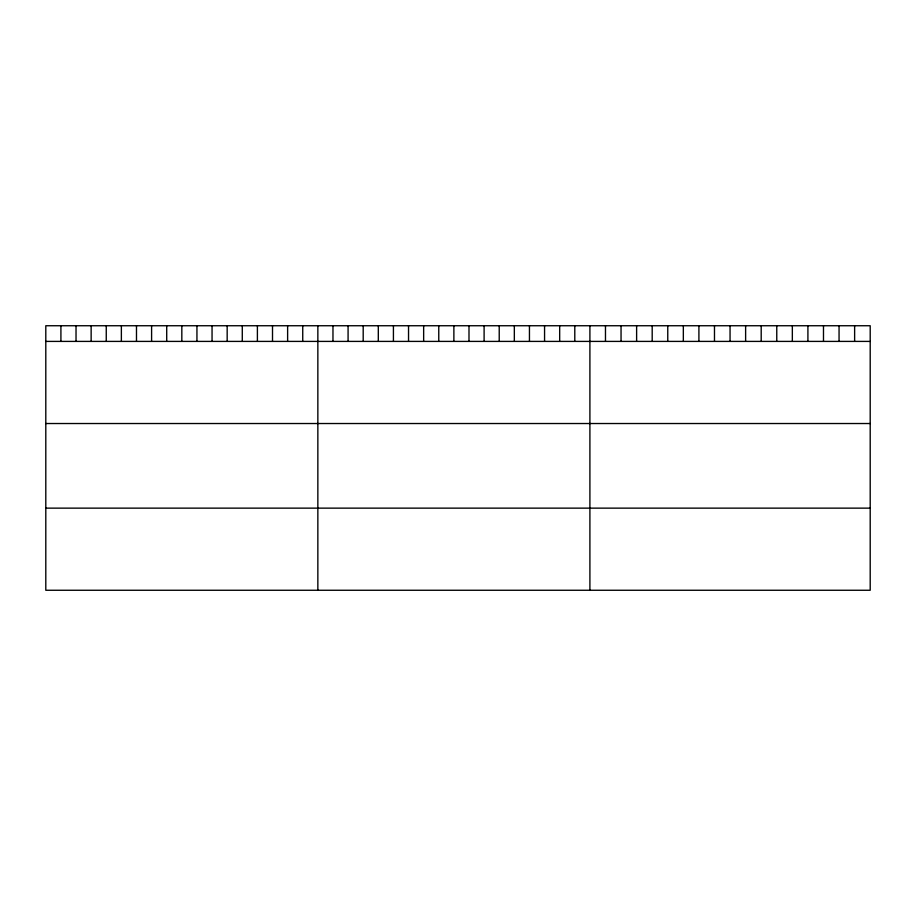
<?xml version="1.0" encoding="UTF-8"?>
<svg xmlns="http://www.w3.org/2000/svg" width="916" height="916" viewBox="0 0 916 916"><rect width="100%" height="100%" fill="white"/><g stroke="black" fill="none" stroke-linecap="round" stroke-linejoin="round"><path stroke-width="1.37" d="M870.2 341.405L870.2 590.259L45.8 590.259L45.8 325.741L870.2 325.741L870.2 341.405L45.8 341.405M45.8 423.524L870.2 423.524M45.8 508.14L870.2 508.14M854.628 325.741L854.628 341.405M839.056 325.741L839.056 341.405M823.484 325.741L823.484 341.405M807.912 325.741L807.912 341.405M792.34 325.741L792.34 341.405M776.768 325.741L776.768 341.405M761.196 325.741L761.196 341.405M745.624 325.741L745.624 341.405M730.052 325.741L730.052 341.405M714.48 325.741L714.48 341.405M698.908 325.741L698.908 341.405M683.336 325.741L683.336 341.405M667.764 325.741L667.764 341.405M652.192 325.741L652.192 341.405M636.62 325.741L636.62 341.405M621.048 325.741L621.048 341.405M605.476 325.741L605.476 341.405M589.904 325.741L589.904 590.259M574.79 325.741L574.79 341.405M559.676 325.741L559.676 341.405M544.562 325.741L544.562 341.405M529.448 325.741L529.448 341.405M514.334 325.741L514.334 341.405M499.22 325.741L499.22 341.405M484.106 325.741L484.106 341.405M468.992 325.741L468.992 341.405M453.878 325.741L453.878 341.405M438.764 325.741L438.764 341.405M423.65 325.741L423.65 341.405M408.536 325.741L408.536 341.405M393.422 325.741L393.422 341.405M378.308 325.741L378.308 341.405M363.194 325.741L363.194 341.405M348.08 325.741L348.08 341.405M332.966 325.741L332.966 341.405M317.852 325.741L317.852 590.259M302.738 325.741L302.738 341.405M287.624 325.741L287.624 341.405M272.51 325.741L272.51 341.405M257.396 325.741L257.396 341.405M242.282 325.741L242.282 341.405M227.168 325.741L227.168 341.405M212.054 325.741L212.054 341.405M196.94 325.741L196.94 341.405M181.826 325.741L181.826 341.405M166.712 325.741L166.712 341.405M151.598 325.741L151.598 341.405M136.484 325.741L136.484 341.405M121.37 325.741L121.37 341.405M106.256 325.741L106.256 341.405M91.142 325.741L91.142 341.405M76.028 325.741L76.028 341.405M60.914 325.741L60.914 341.405"/></g></svg>
